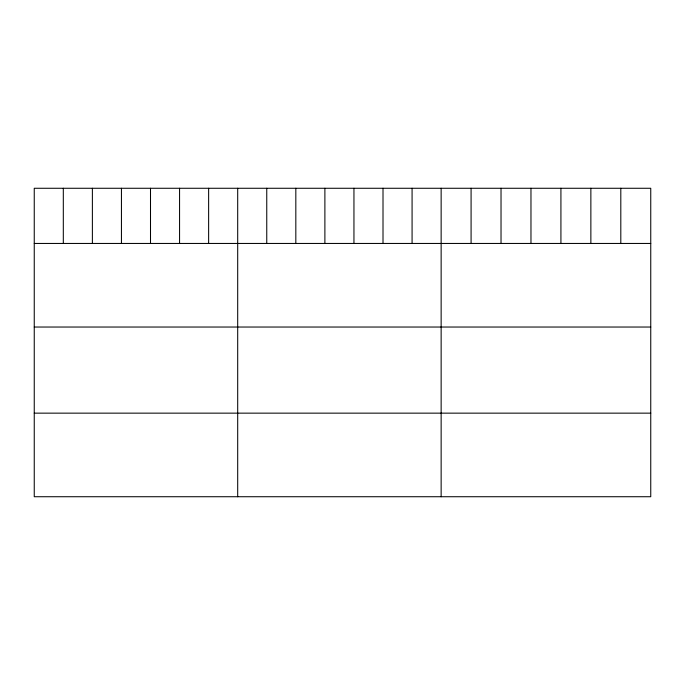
<?xml version="1.0" encoding="UTF-8"?>
<svg xmlns="http://www.w3.org/2000/svg" width="685" height="685" viewBox="0 0 685 685"><rect width="100%" height="100%" fill="white"/><g stroke="black" fill="none" stroke-linecap="round" stroke-linejoin="round"><path stroke-width="1.03" d="M650.75 243.449L650.75 496.728L34.25 496.728L34.25 188.272L650.75 188.272L650.75 243.449L34.25 243.449M34.25 327.036L650.75 327.036M34.25 413.149L650.75 413.149M620.807 188.272L620.807 243.449M590.864 188.272L590.864 243.449M560.921 188.272L560.921 243.449M530.969 188.272L530.969 243.449M501.026 188.272L501.026 243.449M471.083 188.272L471.083 243.449M441.14 188.272L441.14 496.728M412.079 188.272L412.079 243.449M383.009 188.272L383.009 243.449M353.948 188.272L353.948 243.449M324.887 188.272L324.887 243.449M295.826 188.272L295.826 243.449M266.756 188.272L266.756 243.449M237.695 188.272L237.695 496.728M208.634 188.272L208.634 243.449M179.564 188.272L179.564 243.449M150.503 188.272L150.503 243.449M121.442 188.272L121.442 243.449M92.381 188.272L92.381 243.449M63.311 188.272L63.311 243.449"/></g></svg>
